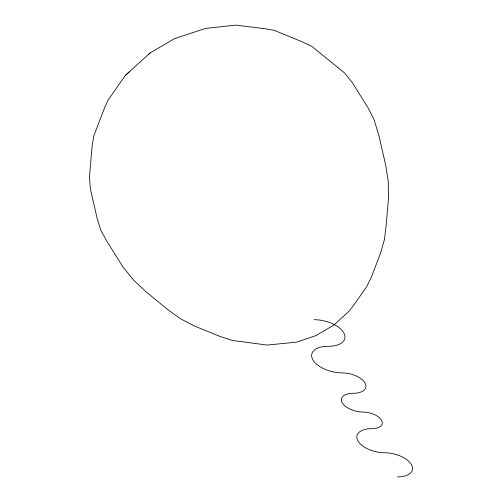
<?xml version="1.0" encoding="UTF-8"?>
<svg xmlns="http://www.w3.org/2000/svg" width="502" height="502" viewBox="0 0 502 502"><rect width="100%" height="100%" fill="white"/><g stroke="black" fill="none" stroke-linecap="round" stroke-linejoin="round"><path stroke-width="0.75" d="M150.098 52.955L125.299 75.488L108.206 99.917L104.661 107.541L93.786 136.004L92.073 146.528L89.463 176.704L90.354 188.827L97.068 218.025L100.82 230.349L107.114 241.613L123.028 267.089L133.632 280.129L145.894 291.681L168.377 310.092L180.952 319.052L194.669 326.099L219.543 336.252L231.868 340.343L267.108 345.062L296.475 342.182L315.927 335.631L333.755 325.171L348.758 311.504L353.377 305.687L366.73 286.604L371.606 276.564L380.579 253.077L384.444 239.485L386.138 225.398L388.573 197.211L388.234 181.071L385.674 165.095L379.016 136.136L374.097 119.758L368.342 108.25L352.398 82.717L344.441 72.865L311.729 46.272L301.175 41.352L273.992 30.258L264.328 28.658L235.695 25.1L205.437 28.457L174.602 38.572L150.098 52.955L148.297 54.536M125.299 75.488L129.478 71.73M314.202 319.68A24.196 12.443 13.2 0 1 343.908 333.064A24.196 12.443 13.2 0 1 328.295 346.298A24.196 12.443 13.2 0 0 312.69 359.532A24.196 12.443 13.2 0 0 342.389 372.923A18.499 9.513 13.2 0 1 365.105 383.158A18.499 9.513 13.2 0 1 353.17 393.279A17.081 8.785 13.2 0 0 342.151 402.617A17.081 8.785 13.2 0 0 363.122 412.067A15.085 7.756 13.2 0 1 381.639 420.419A15.085 7.756 13.2 0 1 371.907 428.67A21.919 11.27 13.2 0 0 357.769 440.656A21.919 11.27 13.2 0 0 384.676 452.785A21.919 11.27 13.2 0 1 411.584 464.915A21.919 11.27 13.2 0 1 397.446 476.9"/></g></svg>
